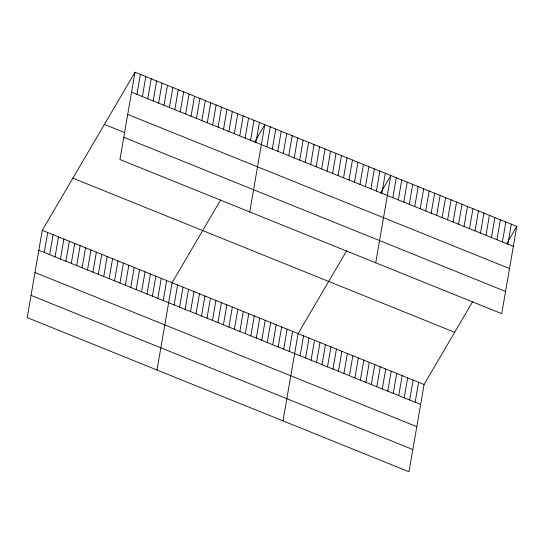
<?xml version="1.0" encoding="UTF-8"?>
<svg xmlns="http://www.w3.org/2000/svg" width="544" height="544" viewBox="0 0 544 544"><rect width="100%" height="100%" fill="white"/><g stroke="black" fill="none" stroke-linecap="round" stroke-linejoin="round"><path stroke-width="0.82" d="M135 72.236L119.925 159.521L501.724 313.677L516.8 226.392L135 72.236L42.276 230.323L27.2 317.608L409 471.764L424.075 384.479L472.688 301.594M44.234 252.47L47.688 232.512M49.647 254.66L53.094 234.695M55.053 256.843L58.5 236.878M60.466 259.026L63.913 239.061M65.872 261.208L69.319 241.244M71.284 263.391L74.732 243.426M76.69 265.574L80.138 245.616M82.096 267.757L85.544 247.799M87.509 269.946L90.957 249.982M92.915 272.129L96.363 252.164M98.328 274.312L101.776 254.347M103.734 276.495L107.182 256.53M136.959 94.384L140.406 74.419M109.14 278.678L112.594 258.713M142.372 96.567L145.819 76.602M114.553 280.86L118 260.902M147.778 98.75L151.225 78.792M119.959 283.05L123.406 263.085M153.19 100.939L156.638 80.974M125.372 285.233L128.819 265.268M158.596 103.122L162.044 83.157M130.778 287.416L134.225 267.451M164.002 105.305L167.457 85.34M136.19 289.598L139.638 269.634M169.415 107.488L172.863 87.523M141.596 291.781L145.044 271.816M174.821 109.67L178.269 89.706M147.002 293.964L150.45 273.999M180.234 111.853L183.682 91.895M152.415 296.147L155.863 276.189M185.64 114.036L189.088 94.078M157.821 298.336L161.269 278.372M191.046 116.226L194.5 96.261M163.234 300.519L166.682 280.554M196.459 118.408L199.906 98.444M157.012 370.022L172.088 282.737L220.701 199.852M201.865 120.591L205.312 100.626M174.121 304.912L177.568 284.947M207.278 122.774L210.725 102.809M179.595 307.122L183.042 287.164M212.684 124.957L216.131 104.992M185.076 309.339L188.523 289.374M218.096 127.14L221.544 107.182M190.55 311.549L193.997 291.584M223.502 129.322L226.95 109.364M196.03 313.759L199.478 293.794M228.908 131.512L232.356 111.547M201.511 315.969L204.959 296.011M234.321 133.695L237.769 113.73M206.985 318.186L210.433 298.221M239.727 135.878L243.175 115.913M212.466 320.396L215.914 300.431M245.14 138.06L248.588 118.096M217.94 322.606L221.388 302.641M250.546 140.243L253.994 120.278M223.421 324.816L226.868 304.858M255.952 142.426L259.406 122.468M228.895 327.032L232.349 307.068M249.737 211.936L264.812 124.651L254.612 142.038M234.376 329.242L237.823 309.278M266.839 146.826L270.293 126.861M239.856 331.452L243.304 311.488M272.32 149.036L275.767 129.071M245.33 333.662L248.778 313.704M277.8 151.246L281.248 131.288M250.811 335.879L254.259 315.914M283.274 153.462L286.722 133.498M256.285 338.089L259.74 318.124M288.755 155.672L292.203 135.708M261.766 340.299L265.214 320.334M294.229 157.882L297.684 137.918M267.247 342.509L270.694 322.551M299.71 160.092L303.158 140.134M272.721 344.726L276.168 324.761M305.191 162.309L308.638 142.344M278.202 346.936L281.649 326.971M310.665 164.519L314.112 144.554M283.676 349.146L287.123 329.181M316.146 166.729L319.593 146.764M289.156 351.363L292.604 331.398M321.62 168.939L325.067 148.981M283.002 420.893L298.085 333.608L346.698 250.723M327.1 171.156L330.548 151.191M300.111 355.783L303.559 335.818M332.581 173.366L336.029 153.401M305.592 357.993L309.04 338.028M338.055 175.576L341.503 155.611M311.066 360.21L314.514 340.245M343.536 177.786L346.984 157.828M316.547 362.42L319.994 342.455M349.01 180.003L352.458 160.038M322.021 364.63L325.475 344.665M354.491 182.213L357.938 162.248M327.502 366.84L330.949 346.882M359.965 184.423L363.419 164.458M332.982 369.056L336.43 349.092M365.446 186.633L368.893 166.675M338.456 371.266L341.904 351.302M370.926 188.85L374.374 168.885M343.937 373.476L347.385 353.512M376.4 191.06L379.848 171.095M349.411 375.686L352.866 355.728M381.881 193.27L385.329 173.305M354.892 377.903L358.34 357.938M375.727 262.806L390.803 175.522L380.61 192.909M360.373 380.113L363.82 360.148M392.836 197.696L396.284 177.732M365.847 382.323L369.294 362.358M398.317 199.906L401.764 179.942M371.328 384.533L374.775 364.575M403.791 202.116L407.238 182.152M376.802 386.75L380.249 366.785M409.272 204.326L412.719 184.368M382.282 388.96L385.73 368.995M414.746 206.543L418.193 186.578M387.763 391.17L391.211 371.205M420.226 208.753L423.674 188.788M393.237 393.38L396.685 373.422M425.707 210.963L429.155 190.998M398.718 395.597L402.166 375.632M431.181 213.18L434.629 193.215M404.192 397.807L407.64 377.842M436.662 215.39L440.11 195.425M409.673 400.017L413.12 380.052M442.136 217.6L445.584 197.635M415.147 402.227L418.601 382.269M447.617 219.81L451.064 199.845M453.091 222.027L456.545 202.062M458.572 224.237L462.019 204.272M464.052 226.447L467.5 206.482M469.526 228.657L472.974 208.699M475.007 230.874L478.455 210.909M480.481 233.084L483.929 213.119M485.962 235.294L489.41 215.329M491.443 237.504L494.89 217.546M496.917 239.72L500.364 219.756M502.398 241.93L505.845 221.966M507.872 244.14L511.319 224.176M506.6 243.78L516.8 226.392M131.553 92.201L513.352 246.35M127.718 114.417L509.517 268.566M104.4 124.406L124.494 132.518M123.76 137.306L505.56 291.455M72.876 178.16L454.675 332.309M42.276 230.323L424.075 384.479M38.828 250.288L420.628 404.444M34.993 272.503L416.792 426.659M31.035 295.392L412.835 449.548"/></g></svg>
